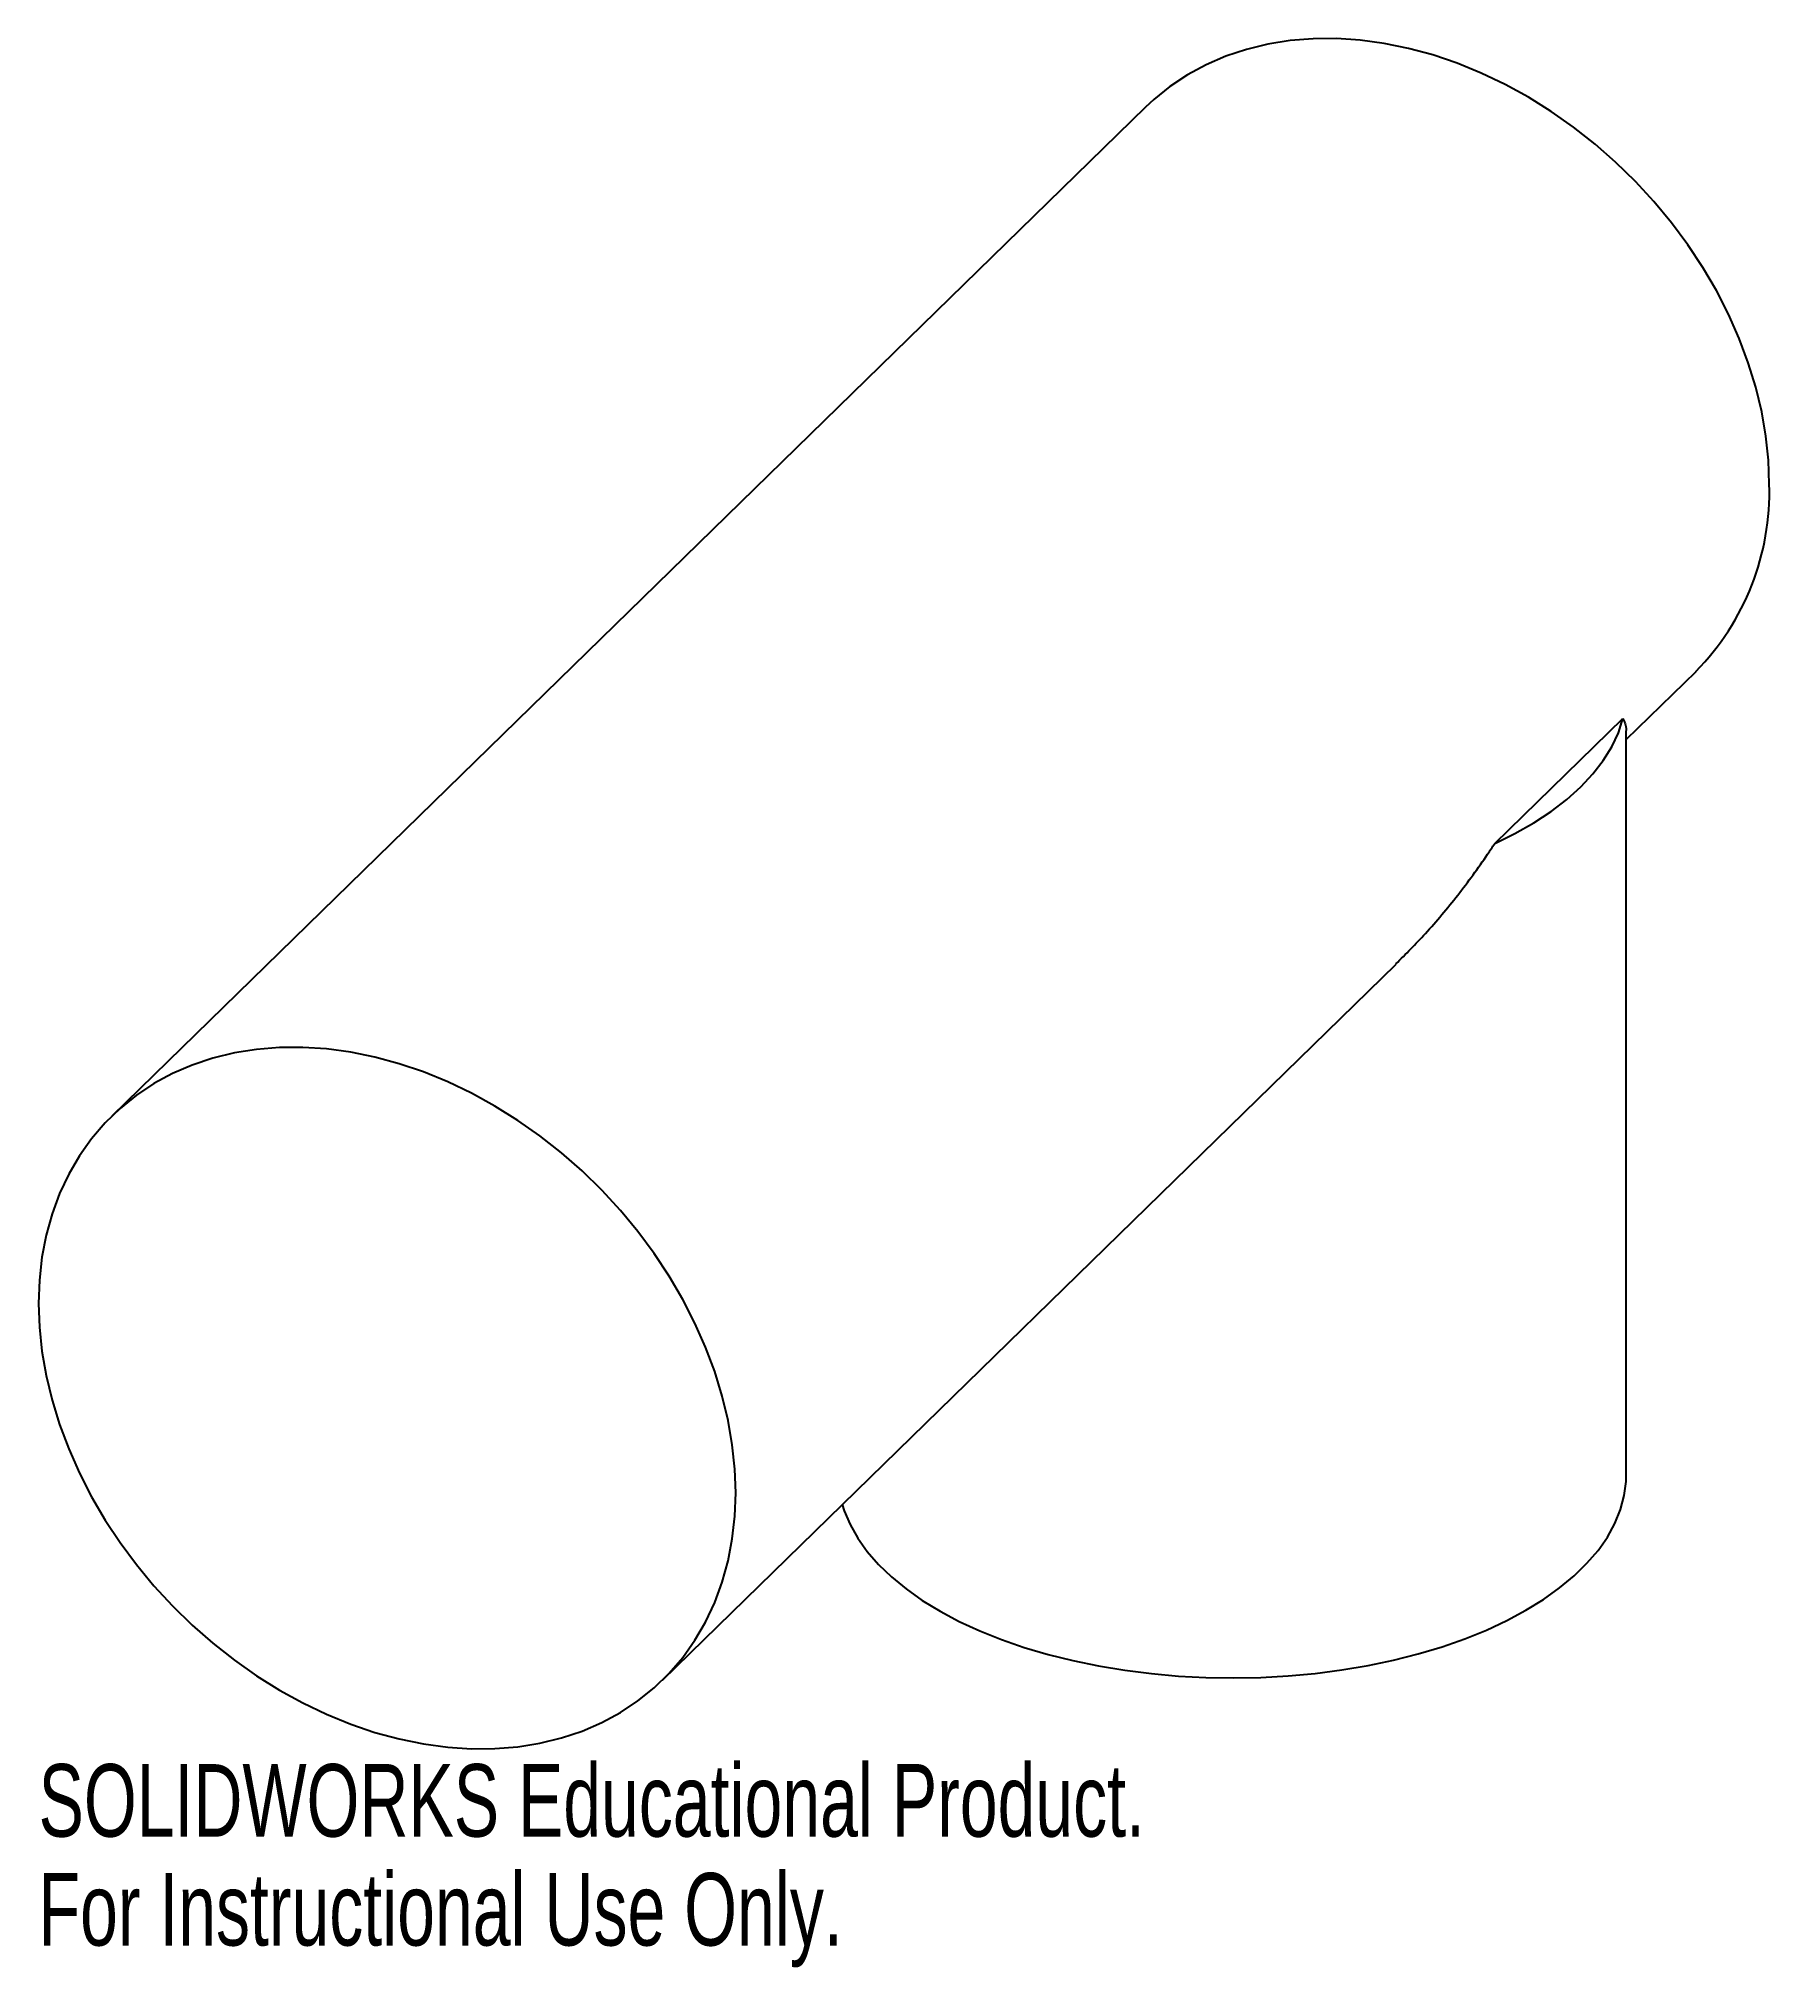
# Paper-space layout '_Trimetric' of a CAD drawing. Header units: inches. Extents: x -4.77 to -0.23, y -2.99 to 2.07.
import ezdxf

# ---------------------------------------------------------------- set-up
doc = ezdxf.new("R2010")
doc.units = ezdxf.units.IN
doc.header["$MEASUREMENT"] = 0
doc.styles.add('SLDTEXTSTYLE0', font='TXT', dxfattribs={"width": 0.7})

psp = doc.layouts.new('_Trimetric')

# ---------------------------------------------------------------- linework, layer by layer
at = {"color": 7, "linetype": 'Continuous', "lineweight": 25}
for p, q in [((-1.8702, 1.8864), (-4.5803, -0.7588)), ((-0.6094, 0.2287), (-0.4265, 0.4072)), ((-0.9543, -0.0445), (-0.6181, 0.2837)), ((-0.6094, -1.6999), (-0.6094, 0.2499)), ((-3.1366, -2.2379), (-1.213, -0.3604))]:
    psp.add_line(p, q, dxfattribs=at)
at = {"color": 7, "linetype": 'Continuous', "lineweight": 25, "flags": 128}
for points in [[(-0.2343, 0.8984), (-0.2366, 0.9608), (-0.2432, 1.0241), (-0.2543, 1.088), (-0.2697, 1.1522), (-0.2894, 1.2164), (-0.3133, 1.2802), (-0.3413, 1.3434), (-0.3732, 1.4056), (-0.4089, 1.4665), (-0.4482, 1.5259), (-0.4909, 1.5835), (-0.5367, 1.6389), (-0.5856, 1.6919), (-0.6372, 1.7423), (-0.6913, 1.7898), (-0.7477, 1.8341), (-0.8059, 1.8751), (-0.8659, 1.9125), (-0.9272, 1.9463), (-0.9896, 1.9761), (-1.0528, 2.0018), (-1.1164, 2.0235), (-1.1802, 2.0408), (-1.2439, 2.0538), (-1.3071, 2.0623), (-1.3695, 2.0664), (-1.4308, 2.0661), (-1.4907, 2.0612), (-1.549, 2.0519), (-1.6054, 2.0382), (-1.6595, 2.0201), (-1.7111, 1.9978), (-1.7599, 1.9713), (-1.8058, 1.9409), (-1.8485, 1.9065), (-1.8702, 1.8864)], [(-0.9543, -0.0445), (-0.9012, -0.0182), (-0.8519, 0.0099), (-0.8066, 0.0397), (-0.7655, 0.0712), (-0.7289, 0.104), (-0.6969, 0.1381), (-0.6697, 0.1733), (-0.6474, 0.2095), (-0.6302, 0.2463), (-0.6181, 0.2837)], [(-2.9445, -1.7468), (-2.9467, -1.6844), (-2.9534, -1.6211), (-2.9644, -1.5572), (-2.9799, -1.493), (-2.9996, -1.4288), (-3.0235, -1.365), (-3.0515, -1.3018), (-3.0834, -1.2396), (-3.119, -1.1786), (-3.1583, -1.1192), (-3.201, -1.0617), (-3.2469, -1.0063), (-3.2958, -0.9532), (-3.3474, -0.9029), (-3.4015, -0.8554), (-3.4578, -0.8111), (-3.5161, -0.7701), (-3.576, -0.7326), (-3.6374, -0.6989), (-3.6998, -0.6691), (-3.7629, -0.6433), (-3.8266, -0.6217), (-3.8904, -0.6044), (-3.954, -0.5914), (-4.0172, -0.5828), (-4.0796, -0.5787), (-4.1409, -0.5791), (-4.2009, -0.584), (-4.2592, -0.5933), (-4.3155, -0.607), (-4.3696, -0.6251), (-4.4212, -0.6474), (-4.4701, -0.6738), (-4.516, -0.7043), (-4.5587, -0.7387), (-4.5979, -0.7767), (-4.6336, -0.8183), (-4.6655, -0.8632), (-4.6935, -0.9111), (-4.7174, -0.962), (-4.7371, -1.0154), (-4.7525, -1.0712), (-4.7636, -1.1291), (-4.7703, -1.1888), (-4.7725, -1.25), (-4.7703, -1.3124), (-4.7636, -1.3757), (-4.7525, -1.4396), (-4.7371, -1.5038), (-4.7174, -1.5679), (-4.6935, -1.6317), (-4.6655, -1.6949), (-4.6336, -1.7571), (-4.5979, -1.8181), (-4.5587, -1.8775), (-4.516, -1.935), (-4.4701, -1.9905), (-4.4212, -2.0435), (-4.3696, -2.0939), (-4.3155, -2.1413), (-4.2592, -2.1857), (-4.2009, -2.2267), (-4.1409, -2.2641), (-4.0796, -2.2978), (-4.0172, -2.3276), (-3.954, -2.3534), (-3.8904, -2.375), (-3.8266, -2.3923), (-3.7629, -2.4053), (-3.6998, -2.4139), (-3.6374, -2.418), (-3.576, -2.4176), (-3.5161, -2.4128), (-3.4578, -2.4035), (-3.4015, -2.3897), (-3.3474, -2.3717), (-3.2958, -2.3494), (-3.2469, -2.3229), (-3.201, -2.2924), (-3.1583, -2.2581), (-3.119, -2.22), (-3.0834, -2.1785), (-3.0515, -2.1336), (-3.0235, -2.0856), (-2.9996, -2.0348), (-2.9799, -1.9813), (-2.9644, -1.9255), (-2.9534, -1.8676), (-2.9467, -1.808), (-2.9445, -1.7468)], [(-2.1252, -2.1707), (-2.0603, -2.1868), (-1.9933, -2.2007), (-1.9246, -2.212), (-1.8546, -2.2209), (-1.7835, -2.2272), (-1.7117, -2.231), (-1.6396, -2.2322), (-1.5675, -2.2308), (-1.4958, -2.2268), (-1.4248, -2.2202), (-1.3549, -2.2111), (-1.2864, -2.1995), (-1.2196, -2.1855), (-1.1548, -2.1691), (-1.0925, -2.1504), (-1.0328, -2.1295), (-0.9761, -2.1066), (-0.9226, -2.0816), (-0.8727, -2.0548), (-0.8265, -2.0263), (-0.7843, -1.9962), (-0.7462, -1.9646), (-0.7126, -1.9317), (-0.6834, -1.8978), (-0.659, -1.8628), (-0.6393, -1.8271), (-0.6245, -1.7907), (-0.6147, -1.7539), (-0.6099, -1.7168), (-0.6094, -1.6999)], [(-2.6652, -1.7778), (-2.6601, -1.794), (-2.6448, -1.8303), (-2.6247, -1.866), (-2.5999, -1.9009), (-2.5703, -1.9347), (-2.5363, -1.9675), (-2.4978, -1.9989), (-2.4553, -2.0289), (-2.4087, -2.0573), (-2.3584, -2.084), (-2.3047, -2.1087), (-2.2477, -2.1315), (-2.1878, -2.1522), (-2.1252, -2.1707)]]:
    psp.add_lwpolyline(points, dxfattribs=at)
at = {"color": 7, "linetype": 'Continuous', "lineweight": 25}
psp.add_arc((-0.9069, 0.8783), 0.6728, 315.5574, 1.7084, dxfattribs=at)
for points, knots in [([(-0.6181, 0.2837), (-0.6139, 0.2741), (-0.6086, 0.262), (-0.6102, 0.2519), (-0.6105, 0.2498)], [0, 0, 0, 0, 0.790245, 1, 1, 1, 1]), ([(-1.2134, -0.36), (-1.1873, -0.3338), (-1.13, -0.2766), (-1.05, -0.1799), (-0.9911, -0.0998), (-0.9605, -0.0537), (-0.9543, -0.0445)], [0, 0, 0, 0, 0.2708792, 0.5935519, 0.9181374, 1, 1, 1, 1])]:
    psp.add_open_spline(points, degree=3, knots=knots, dxfattribs=at)

# ---------------------------------------------------------------- texts
at = {"color": 7, "linetype": 'Continuous', "char_height": 0.1903, "attachment_point": 1, "style": 'SLDTEXTSTYLE0'}
for s, insert in [('SOLIDWORKS Educational Product.', (-4.7725, -2.4581)), ('For Instructional Use Only.', (-4.7725, -2.7436))]:
    psp.add_mtext(s, dxfattribs=dict(at, insert=insert))

doc.saveas('drawing.dxf')
